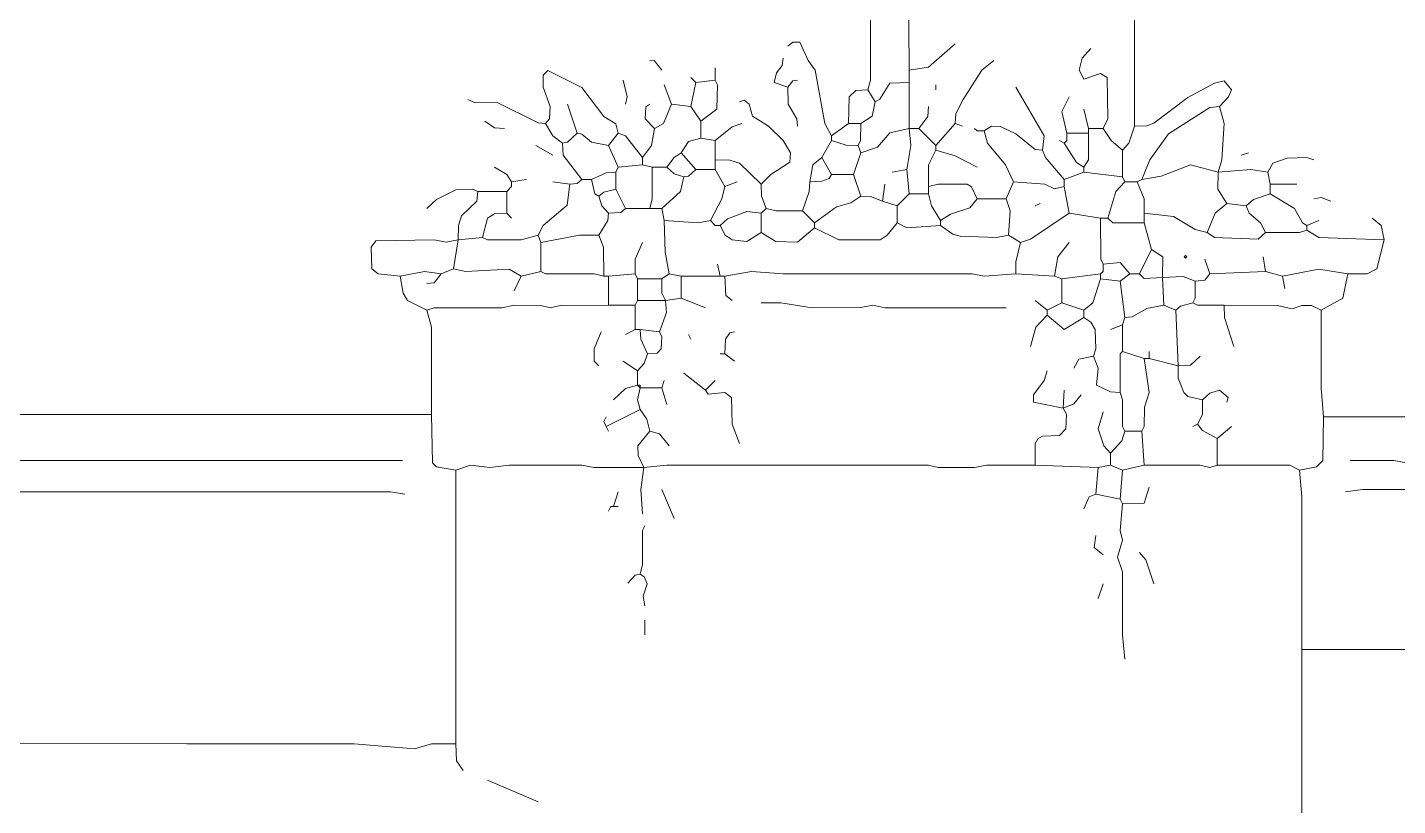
# Model space of a CAD drawing. Header units: millimetres. Extents: x 11 to 20000, y -4 to 8232.
# Drawn here: x 5966 to 8098, y 5952 to 7163 of the extents above; entities that cross this region are included whole.
import ezdxf

# ---------------------------------------------------------------- set-up
doc = ezdxf.new("R2010")
doc.units = ezdxf.units.MM
doc.layers.add('ARCHITECTURE', color=7, linetype='Continuous', lineweight=13, true_color=0x000000)
doc.layers.add('PLANTING', color=7, linetype='Continuous', lineweight=13, true_color=0x000000)

msp = doc.modelspace()

# ---------------------------------------------------------------- linework, layer by layer
at = {"layer": 'ARCHITECTURE', "color": 7, "lineweight": 13, "true_color": 0x000000}
for points in [[(7334.08744, 7579.18552), (7337.85848, 7096.53066)], [(7692.30769, 7579.18552), (7688.54276, 7564.1026), (7688.5379, 7009.80419)], [(7273.75566, 7066.36527), (7277.51991, 7081.44796), (7277.52613, 7541.47817)], [(6595.02262, 6561.08597), (4449.47251, 6561.08597), (4426.84762, 6564.85645)], [(8951.7345, 6561.08597), (8940.42138, 6557.32206), (8789.59276, 6557.16719), (8774.51561, 6549.62545), (8767.12296, 6538.46154), (8766.81369, 6402.72149), (8763.04321, 6396.37771), (8623.6793, 6395.18009), (8612.5224, 6399.09876), (8608.60419, 6410.25633), (8608.44887, 6542.23201), (8603.77036, 6553.38982), (8597.27885, 6557.16063), (7982.65554, 6557.3155)], [(6549.77376, 6489.44197), (4321.26697, 6489.44197)], [(8024.13179, 6489.44186), (8092.00509, 6489.29367), (8110.85973, 6485.67127), (8186.27545, 6485.81946), (8201.35747, 6489.43529), (8521.86934, 6489.29367), (8536.94661, 6484.47342), (8543.29038, 6478.12308), (8544.34672, 6451.74118), (8540.72398, 6444.19299)], [(4249.62251, 6440.42229), (4279.78925, 6432.88077), (4313.7259, 6433.03541), (4336.35034, 6440.42229), (6530.9198, 6440.4224), (6553.54423, 6436.65158)], [(8016.59219, 6440.4224), (8042.98643, 6444.18643), (8540.72398, 6444.19299)], [(7948.71889, 6195.32421), (9536.1991, 6195.32421)], [(7948.71889, 6195.32421), (7948.71889, 5829.56267)], [(6632.72975, 6048.26538), (6595.02262, 6048.11719), (6568.62771, 6040.7371), (6474.35871, 6048.2655), (6236.80215, 6048.2655), (6214.17771, 6048.2655), (4309.95475, 6052.02964), (4249.62251, 6044.64299), (4200.60328, 6044.4948)], [(6632.72975, 6048.26538), (6633.7862, 6021.87036), (6644.04197, 6006.78733)], [(6760.93541, 5957.76765), (6681.74989, 5991.7043)]]:
    msp.add_lwpolyline(points, dxfattribs=at)
at = {"layer": 'PLANTING', "color": 7, "lineweight": 13, "true_color": 0x000000}
for points in [[(7149.32127, 7134.23857), (7156.86923, 7140.58201), (7168.0267, 7140.57523), (7180.54378, 7111.61414), (7191.69446, 7096.53066), (7206.93179, 7013.57466), (7217.19457, 6994.7207)], [(7409.50226, 7138.00905), (7368.02387, 7101.50622), (7337.85848, 7096.53066)], [(7639.5164, 7006.03292), (7646.90419, 7021.1164), (7645.85396, 7085.21188), (7635.74661, 7091.54932), (7609.49943, 7082.80034), (7602.10611, 7096.53066), (7606.78462, 7115.38462), (7620.66459, 7130.46731)], [(6953.2431, 7096.53066), (6941.93088, 7111.31097), (6934.38914, 7111.61414)], [(7036.1991, 7081.44796), (7036.1991, 7100.30192)], [(7149.32127, 7070.13575), (7128.04943, 7077.83156), (7131.66527, 7092.76018), (7140.57545, 7104.0724), (7141.77952, 7115.38462)], [(7469.83382, 7111.61414), (7451.12839, 7096.5241), (7421.86391, 7051.28179), (7410.5586, 7028.65735), (7409.50226, 7013.57466)], [(6885.3698, 6998.49197), (6881.44389, 7013.4198), (6862.8931, 7024.89344), (6828.80871, 7069.98744), (6776.025, 7096.22805), (6768.631, 7088.98281), (6768.62489, 7070.13575), (6779.64084, 7039.96957), (6778.59072, 7021.12296), (6772.24762, 7013.57466)], [(6892.91075, 7081.44796), (6899.25452, 7055.05305), (6896.68201, 7043.74084)], [(6998.49197, 7085.21844), (7006.03292, 7077.67749)], [(6998.49197, 7039.96957), (7006.03292, 7077.67749)], [(7036.1991, 7081.44796), (7006.03292, 7077.67749)], [(7036.1991, 7081.44796), (7039.82183, 7073.89966), (7038.7655, 7036.1991), (7013.57466, 7017.34514)], [(7149.32127, 7070.13575), (7157.00452, 7080.24367), (7164.40396, 7081.44796)], [(7285.06787, 7047.51131), (7292.46109, 7051.43665), (7307.69853, 7076.47319), (7337.85848, 7077.67749)], [(7337.85848, 7096.53066), (7337.85848, 7077.67749)], [(7337.85848, 7006.03292), (7337.85848, 7077.67749)], [(7688.5379, 7009.80419), (7707.38971, 7009.95204), (7718.70192, 7014.48314), (7771.49321, 7053.99661), (7812.97229, 7076.48631), (7828.0543, 7080.09559), (7839.06346, 7066.36527), (7834.53959, 7055.05305), (7820.51188, 7039.96957)], [(6968.32579, 7043.74084), (6957.01357, 7073.90622)], [(7164.40396, 7009.80419), (7163.34762, 7021.1164), (7149.4759, 7043.74084), (7149.32127, 7070.13575)], [(7273.75566, 7066.36527), (7254.9017, 7065.16097), (7244.79367, 7055.05271), (7243.58948, 7013.57466)], [(7273.75566, 7066.36527), (7285.06787, 7047.51131)], [(7379.33609, 7073.90622), (7379.33609, 7066.36527)], [(7503.77048, 7070.13575), (7547.81527, 6994.7207), (7545.24887, 6972.09627)], [(7582.95532, 6998.49197), (7575.56346, 7032.42862), (7586.72794, 7055.05305)], [(6651.58371, 7051.28179), (6662.89593, 7045.84627), (6696.83258, 7046.46188), (6760.93541, 7014.7724), (6772.24762, 7013.57466)], [(6821.26697, 6998.49197), (6806.18428, 7043.74084)], [(6934.38914, 7043.74084), (6928.04536, 7039.81516), (6927.00204, 7021.1164), (6941.93088, 7006.03292)], [(6968.32579, 7043.74084), (6955.95724, 7013.58122), (6941.93088, 7006.03292)], [(6998.49197, 7039.96957), (6968.32579, 7043.74084)], [(6998.49197, 7039.96957), (7013.57466, 7017.34514)], [(7107.84287, 6919.30645), (7122.92636, 6934.24084), (7152.02919, 6953.39061), (7153.07862, 6968.32579), (7141.63179, 6987.17975), (7119.15509, 7009.65588), (7093.96437, 7025.03518), (7088.83507, 7043.73394), (7081.45419, 7049.92964), (7073.90622, 7047.51131)], [(7285.06787, 7047.51131), (7280.24095, 7025.03518), (7262.44344, 7013.57466)], [(7368.02387, 7039.96957), (7366.8198, 7024.88688), (7352.94118, 7006.03292)], [(7616.89197, 7006.03292), (7609.35238, 7036.1991)], [(7699.85011, 6926.8474), (7712.3526, 6957.01357), (7741.47477, 6997.44174), (7805.42986, 7038.77206), (7820.51188, 7039.96957)], [(7818.62839, 6938.15962), (7824.13609, 6957.01357), (7828.04186, 7013.57466), (7820.51188, 7039.96957)], [(6708.1448, 7006.03292), (6693.0621, 7007.23722), (6677.97862, 7017.34514)], [(6798.64253, 6983.40848), (6783.70758, 6994.72104), (6772.24762, 7013.57466)], [(7013.57466, 7017.34514), (7013.57466, 6990.95023)], [(7036.1991, 6987.17975), (7062.594, 7008.59989), (7077.67749, 7013.57466)], [(7243.58948, 7013.57466), (7217.19457, 6994.7207)], [(7243.58948, 7013.57466), (7262.44344, 7013.57466)], [(7258.67296, 6979.63801), (7262.2957, 6987.18631), (7262.44344, 7013.57466)], [(7379.33609, 6979.63801), (7409.50226, 7013.57466)], [(7409.50226, 7013.57466), (7420.81448, 7009.80419)], [(6798.64253, 6983.40848), (6806.18428, 6984.61278), (6821.26697, 6998.49197)], [(6870.28631, 6979.63801), (6843.8914, 6984.60622), (6828.81493, 6997.28767), (6821.26697, 6998.49197)], [(6870.28631, 6979.63801), (6885.3698, 6998.49197)], [(6885.3698, 6998.49197), (6896.53348, 6994.56629), (6923.07692, 6960.78405)], [(6941.93088, 7006.03292), (6937.10328, 6979.63801), (6923.07692, 6960.78405)], [(7217.19457, 6987.17975), (7217.19457, 6994.7207)], [(7337.85848, 7006.03292), (7307.69231, 6999.38654), (7288.69061, 6977.06505), (7262.44344, 6968.32579)], [(7334.08722, 6941.93088), (7340.431, 6979.63801), (7337.85848, 7006.03292)], [(7337.85848, 7006.03292), (7352.94118, 7006.03292)], [(7379.33609, 6979.63801), (7352.94118, 7006.03292)], [(7439.66844, 7006.03292), (7443.43891, 7002.26244), (7454.75113, 7002.26244)], [(7545.24887, 6972.09627), (7533.93665, 6973.30057), (7503.77048, 6997.43552), (7481.14604, 7008.74774), (7466.06335, 7009.64932), (7454.75113, 7002.26244)], [(7454.75113, 7002.26244), (7459.71957, 6983.40848), (7487.63145, 6949.47183), (7500, 6923.07692)], [(7582.95532, 6998.49197), (7582.95532, 6987.17975), (7579.18552, 6983.40848)], [(7582.95532, 6998.49197), (7616.89197, 6998.49197)], [(7616.89197, 6998.49197), (7616.73869, 6957.01357), (7609.35238, 6945.70136)], [(7639.5164, 7006.03292), (7616.89197, 7006.03292)], [(7616.89197, 6998.49197), (7616.89197, 7006.03292)], [(7639.5164, 7006.03292), (7651.88575, 6987.32726), (7669.68326, 6972.09627)], [(7688.5379, 7009.80419), (7679.79061, 6983.40882), (7669.68326, 6972.09627)], [(6757.16414, 6979.63801), (6783.55984, 6964.55532)], [(6798.64253, 6983.40848), (6799.84672, 6964.55532), (6828.80871, 6926.8474)], [(6870.28631, 6979.63801), (6885.3698, 6945.70136)], [(6983.40848, 6968.32579), (6994.7276, 6985.98201), (7013.57466, 6990.95023)], [(7036.1991, 6987.17975), (7013.57466, 6990.95023)], [(7036.1991, 6987.17975), (7036.1991, 6957.01357)], [(7217.19457, 6987.17975), (7202.11188, 6960.78405)], [(7217.19457, 6987.17975), (7239.819, 6979.78631), (7258.67296, 6979.63801)], [(7258.67296, 6979.63801), (7262.44344, 6968.32579)], [(7368.02387, 6915.53518), (7368.17161, 6949.47183), (7379.33609, 6972.09627)], [(7379.33609, 6979.63801), (7379.33609, 6972.09627)], [(7443.43891, 6945.70136), (7409.50226, 6963.50543), (7379.33609, 6972.09627)], [(7579.18552, 6926.8474), (7550.07579, 6960.78405), (7545.24887, 6972.09627)], [(7571.64378, 6987.17975), (7579.18552, 6983.40848)], [(7579.18552, 6983.40848), (7598.18722, 6953.24966), (7609.35238, 6945.70136)], [(7669.68326, 6930.61867), (7669.68326, 6972.09627)], [(6923.07692, 6949.47183), (6885.3698, 6945.70136)], [(6923.07692, 6949.47183), (6923.07692, 6960.78405)], [(6938.15962, 6945.70136), (6923.07692, 6949.47183)], [(6983.40848, 6968.32579), (6972.09627, 6960.77749), (6960.78405, 6945.70136)], [(6983.40848, 6968.32579), (7006.03292, 6941.93088)], [(7107.84287, 6919.30645), (7073.9, 6952.04536), (7058.82353, 6956.86527), (7036.1991, 6957.01357)], [(7036.1991, 6941.93088), (7036.1991, 6957.01357)], [(7202.11188, 6960.78405), (7188.22636, 6949.47183), (7183.25792, 6923.07692)], [(7202.11188, 6960.78405), (7217.19457, 6934.38914)], [(7251.13122, 6934.38914), (7262.44344, 6968.32579)], [(7818.62839, 6938.15962), (7775.26301, 6949.32398), (7730.01414, 6931.6681), (7699.85011, 6926.8474)], [(7865.76075, 6968.32579), (7854.44853, 6964.55532)], [(7895.9276, 6938.15962), (7903.61708, 6952.04536), (7926.09446, 6959.73462), (7956.25848, 6960.6362), (7967.5707, 6957.01357)], [(6719.45701, 6923.07692), (6711.90905, 6934.24118), (6693.0621, 6945.70136)], [(6881.59853, 6938.15962), (6866.51584, 6937.11018), (6843.8914, 6926.8474)], [(6881.59853, 6938.15962), (6885.3698, 6945.70136)], [(6881.59853, 6938.15962), (6881.59853, 6911.76471)], [(6938.15962, 6945.70136), (6938.01188, 6896.68201), (6934.38914, 6881.59853)], [(6938.15962, 6945.70136), (6960.78405, 6945.70136)], [(6953.2431, 6881.59853), (6982.21063, 6907.99423), (6987.17975, 6930.61867)], [(6960.78405, 6945.70136), (6972.09627, 6935.59333), (6987.17975, 6930.61867)], [(7006.03292, 6941.93088), (6994.7276, 6931.82296), (6987.17975, 6930.61867)], [(7036.1991, 6941.93088), (7006.03292, 6941.93088)], [(7036.1991, 6941.93088), (7051.28179, 6915.53518)], [(7217.19457, 6934.38914), (7213.26946, 6928.03857), (7202.11188, 6924.12636), (7183.25792, 6923.07692)], [(7217.19457, 6934.38914), (7251.13122, 6934.38914)], [(7251.13122, 6934.38914), (7262.44344, 6900.45249)], [(7334.08722, 6941.93088), (7311.46278, 6938.15962)], [(7334.08722, 6941.93088), (7337.85848, 6904.22296)], [(7579.18552, 6926.8474), (7609.35238, 6938.15962)], [(7609.35238, 6938.15962), (7609.35238, 6945.70136)], [(7669.68326, 6930.61867), (7609.35238, 6938.15962)], [(7673.45305, 6923.07692), (7669.68326, 6930.61867)], [(7818.62839, 6938.15962), (7817.79842, 6911.76471), (7831.8241, 6889.14027)], [(7818.62839, 6938.15962), (7869.53337, 6941.92432), (7895.9276, 6938.15962)], [(7895.9276, 6938.15962), (7899.6974, 6919.30645)], [(6587.48088, 6881.59853), (6602.56437, 6895.62557), (6632.72975, 6910.70871), (6659.11855, 6911.6164), (6666.6664, 6907.99423)], [(6666.6664, 6907.99423), (6665.46233, 6892.91109), (6641.46946, 6870.28631), (6636.64876, 6855.20362), (6636.50102, 6832.57919)], [(6711.91527, 6907.99423), (6666.6664, 6907.99423)], [(6719.45701, 6923.07692), (6719.45701, 6915.53518), (6711.91527, 6907.99423)], [(6711.91527, 6907.99423), (6711.91527, 6874.05758)], [(6719.45701, 6923.07692), (6742.08145, 6926.8474)], [(6809.95475, 6919.30645), (6805.8155, 6886.41923), (6768.62489, 6855.05532), (6760.93541, 6840.12093)], [(6783.55984, 6923.07692), (6809.95475, 6919.30645)], [(6828.80871, 6926.8474), (6821.26075, 6920.50396), (6809.95475, 6919.30645)], [(6828.80871, 6926.8474), (6843.8914, 6926.8474)], [(6855.20362, 6900.45249), (6848.85984, 6904.37783), (6843.8914, 6926.8474)], [(6855.20362, 6900.45249), (6862.75158, 6906.79649), (6881.59853, 6911.76471)], [(6881.59853, 6911.76471), (6896.68201, 6881.59853)], [(7028.65735, 6862.74536), (7046.32025, 6896.68201), (7051.28179, 6915.53518)], [(7051.28179, 6915.53518), (7070.13575, 6923.07692)], [(7107.84287, 6919.30645), (7107.9914, 6900.45249), (7115.38462, 6881.59853)], [(7183.25792, 6923.07692), (7182.20158, 6907.99423), (7171.9457, 6877.82805)], [(7296.38009, 6892.91075), (7300.15057, 6919.30645)], [(7443.43891, 6896.68201), (7434.69932, 6915.38077), (7428.34932, 6919.15158), (7383.10735, 6919.15814), (7368.02387, 6915.53518)], [(7368.02387, 6915.53518), (7368.02387, 6904.22296)], [(7488.68778, 6896.68201), (7500, 6923.07692)], [(7579.18552, 6915.53518), (7564.10283, 6911.92613), (7549.01934, 6919.15158), (7500, 6923.07692)], [(7579.18552, 6915.53518), (7579.18552, 6926.8474)], [(7579.18552, 6915.53518), (7586.72794, 6874.05758)], [(7673.45305, 6923.07692), (7659.569, 6907.99423), (7647.05882, 6866.51584)], [(7673.45305, 6923.07692), (7692.30769, 6923.07692)], [(7699.85011, 6926.8474), (7692.30769, 6923.07692)], [(7692.30769, 6923.07692), (7703.47217, 6896.68201), (7703.61991, 6874.05758)], [(7941.17647, 6919.30645), (7899.6974, 6919.30645)], [(7899.6974, 6904.22296), (7899.6974, 6919.30645)], [(6855.20362, 6900.45249), (6860.03054, 6885.3698), (6870.28631, 6874.05758)], [(7190.79966, 6858.9741), (7224.73631, 6884.17206), (7247.36075, 6890.18971), (7262.44344, 6900.45249)], [(7296.38009, 6892.91075), (7277.52613, 6900.30419), (7262.44344, 6900.45249)], [(7296.38009, 6892.91075), (7319.00452, 6885.3698)], [(7337.85848, 6904.22296), (7319.00452, 6885.3698)], [(7319.00452, 6885.3698), (7319.00452, 6858.9741)], [(7337.85848, 6904.22296), (7368.02387, 6904.22296)], [(7368.02387, 6904.22296), (7372.84457, 6885.3698), (7386.87783, 6862.74536)], [(7443.43891, 6896.68201), (7432.12048, 6882.65532), (7401.96052, 6872.85328), (7386.87783, 6862.74536)], [(7488.68778, 6896.68201), (7443.43891, 6896.68201)], [(7488.68778, 6896.68201), (7495.03156, 6877.82805), (7492.45826, 6840.12093)], [(7541.47839, 6889.14027), (7533.93665, 6885.3698)], [(7801.66007, 6843.8914), (7814.02794, 6874.05758), (7831.8241, 6889.14027)], [(7861.99095, 6885.3698), (7831.8241, 6889.14027)], [(7861.99095, 6885.3698), (7873.30317, 6895.48428), (7899.6974, 6904.22296)], [(7892.15781, 6843.8914), (7884.46075, 6858.9741), (7866.81787, 6874.20509), (7861.99095, 6885.3698)], [(7899.6974, 6904.22296), (7937.3991, 6881.44446), (7949.90916, 6859.12896), (7956.25848, 6855.20362)], [(7993.96776, 6892.91075), (7978.88292, 6898.34661), (7967.5707, 6896.68201)], [(6674.20814, 6836.34966), (6681.90452, 6866.36753), (6693.0621, 6873.00079), (6711.91527, 6874.05758)], [(6719.45701, 6866.51584), (6711.91527, 6874.05758)], [(6855.20362, 6840.12093), (6869.22998, 6862.74502), (6870.28631, 6874.05758)], [(6870.28631, 6874.05758), (6889.13337, 6875.25509), (6896.68201, 6881.59853)], [(6896.68201, 6881.59853), (6934.38914, 6881.59853)], [(6953.2431, 6881.59853), (6934.38914, 6881.59853)], [(6953.2431, 6881.59853), (6957.01357, 6862.74536)], [(7107.84287, 6874.05758), (7085.21844, 6876.7655), (7055.05305, 6865.31165), (7043.74084, 6855.20362)], [(7115.38462, 6881.59853), (7107.84287, 6874.05758)], [(7107.84287, 6874.05758), (7107.84287, 6843.8914)], [(7115.38462, 6881.59853), (7130.46731, 6877.97636), (7171.9457, 6877.82805)], [(7190.79966, 6858.9741), (7171.9457, 6877.82805)], [(7511.31222, 6828.80871), (7526.39491, 6833.62862), (7586.72794, 6874.05758)], [(7635.74661, 6866.51584), (7586.72794, 6874.05758)], [(7647.05882, 6866.51584), (7635.74661, 6866.51584)], [(7639.5164, 6794.87206), (7635.89434, 6802.41991), (7635.74661, 6866.51584)], [(7703.61991, 6858.9741), (7654.60611, 6859.12896), (7647.05882, 6866.51584)], [(7801.66007, 6843.8914), (7782.80543, 6848.86618), (7748.86878, 6869.23688), (7703.61991, 6874.05758)], [(7703.61991, 6858.9741), (7703.61991, 6874.05758)], [(8076.92308, 6832.57919), (8072.09615, 6855.20362), (8058.06844, 6866.51584)], [(7028.65735, 6862.74536), (7009.80419, 6858.9741), (6957.01357, 6862.74536)], [(6964.55532, 6779.78857), (6958.21075, 6813.72523), (6957.01357, 6862.74536)], [(7028.65735, 6862.74536), (7036.1991, 6855.20362), (7043.74084, 6855.20362)], [(7107.84287, 6843.8914), (7085.21844, 6830.01301), (7062.594, 6832.73405), (7051.43032, 6840.12749), (7043.74084, 6855.20362)], [(7190.79966, 6851.43314), (7164.40396, 6828.96312), (7130.46731, 6829.86471), (7107.84287, 6843.8914)], [(7190.79966, 6851.43314), (7190.79966, 6858.9741)], [(7190.79966, 6851.43314), (7228.50679, 6832.72749), (7292.60962, 6832.73405), (7303.91493, 6840.12749), (7319.00452, 6858.9741)], [(7386.87783, 6855.20362), (7334.08722, 6851.581), (7319.00452, 6858.9741)], [(7386.87783, 6855.20362), (7386.87783, 6862.74536)], [(7386.87783, 6855.20362), (7405.73179, 6841.31844), (7417.044, 6838.44932), (7473.60509, 6836.35622), (7492.45826, 6840.12093)], [(7703.61991, 6858.9741), (7714.93213, 6817.49649)], [(7892.15781, 6843.8914), (7880.84559, 6833.78348), (7812.97229, 6836.50452), (7801.66007, 6843.8914)], [(7892.15781, 6843.8914), (7944.94627, 6844.03971), (7956.25848, 6847.66188)], [(7975.11312, 6862.74536), (7956.25848, 6855.20362)], [(7956.25848, 6847.66188), (7956.25848, 6855.20362)], [(7956.25848, 6847.66188), (7975.11312, 6836.49796), (8076.92308, 6832.57919)], [(6636.50102, 6832.57919), (6617.64706, 6828.96312), (6598.7931, 6832.57262), (6508.30226, 6831.37489), (6500.90905, 6821.26697), (6501.95848, 6787.33688), (6512.06663, 6779.94344), (6546.00328, 6776.0181)], [(6628.95928, 6787.33032), (6636.50102, 6832.57919)], [(6674.20814, 6836.34966), (6636.50102, 6832.57919)], [(6674.20814, 6836.34966), (6681.75611, 6832.72749), (6734.53971, 6832.72749), (6760.93541, 6840.12093)], [(6760.93541, 6840.12093), (6764.70588, 6828.80871)], [(6855.20362, 6840.12093), (6825.03744, 6839.97262), (6764.70588, 6828.80871)], [(6764.70588, 6783.55984), (6764.70588, 6828.80871)], [(6855.20362, 6840.12093), (6862.59762, 6821.26697), (6862.74536, 6776.0181)], [(6923.07692, 6828.80871), (6911.91244, 6802.41301), (6911.76471, 6779.78857)], [(7492.45826, 6840.12093), (7511.31222, 6828.80871)], [(7503.77048, 6779.78857), (7503.91821, 6798.64253), (7511.31222, 6828.80871)], [(7564.10283, 6776.0181), (7568.92964, 6806.18428), (7586.72794, 6828.80871)], [(8076.92308, 6832.57919), (8065.45622, 6787.47862), (8050.52885, 6779.93688), (8020.36199, 6779.78857)], [(7714.93213, 6817.49649), (7696.07749, 6779.78857)], [(7731.90045, 6774.13247), (7732.5819, 6806.17771), (7714.93213, 6817.49649)], [(7797.88744, 6802.41301), (7805.42986, 6779.78857)], [(7888.38518, 6806.18428), (7892.15781, 6783.55984)], [(6610.10532, 6779.78857), (6583.71041, 6783.41154), (6546.00328, 6776.0181)], [(6610.10532, 6779.78857), (6598.7931, 6765.91018), (6587.48088, 6764.70588)], [(6610.10532, 6779.78857), (6628.95928, 6787.33032)], [(6734.53971, 6776.0181), (6715.68654, 6787.18201), (6647.81324, 6783.55984), (6628.95928, 6787.33032)], [(6734.53971, 6776.0181), (6764.70588, 6783.55984)], [(6764.70588, 6783.55984), (6772.25385, 6779.93688), (6847.66188, 6779.64072), (6862.74536, 6776.0181)], [(6911.76471, 6779.78857), (6870.28631, 6776.0181)], [(6911.76471, 6779.78857), (6915.53518, 6772.24762)], [(6964.55532, 6779.78857), (6953.2431, 6772.24762)], [(6964.55532, 6779.78857), (6983.40848, 6776.0181)], [(7043.74084, 6776.0181), (7039.96957, 6794.87206)], [(7503.77048, 6779.78857), (7454.75113, 6776.02466), (7435.89717, 6779.78201), (7141.77952, 6779.79514), (7092.76018, 6783.55328), (7051.28179, 6776.0181)], [(7564.10283, 6776.0181), (7503.77048, 6779.78857)], [(7575.41505, 6772.24762), (7635.74661, 6779.78857)], [(7639.5164, 6794.87206), (7639.5164, 6783.55984), (7635.74661, 6779.78857)], [(7635.74661, 6779.78857), (7635.74661, 6772.24762)], [(7639.5164, 6794.87206), (7665.90588, 6797.43824), (7680.99548, 6779.78857)], [(7665.91346, 6768.47636), (7680.99548, 6779.78857)], [(7680.99548, 6779.78857), (7696.07749, 6779.78857)], [(7731.90045, 6774.13247), (7703.62681, 6772.40204), (7696.07749, 6779.78857)], [(7782.80543, 6768.47636), (7797.88258, 6769.68066), (7805.42986, 6779.78857)], [(7805.42986, 6779.78857), (7892.15781, 6783.55984)], [(7918.55204, 6776.0181), (7892.15781, 6783.55984)], [(7918.55204, 6776.0181), (7975.11312, 6787.0345), (8020.36199, 6779.78857)], [(7978.88292, 6723.22749), (8012.66629, 6742.08801), (8020.36199, 6779.78857)], [(6587.48088, 6723.22749), (6557.46324, 6738.31753), (6550.83009, 6749.62319), (6546.00328, 6776.0181)], [(6734.53971, 6776.0181), (6723.22749, 6753.39367)], [(6862.74536, 6776.0181), (6870.28631, 6776.0181)], [(6870.28631, 6730.76923), (6870.28631, 6776.0181)], [(6953.2431, 6772.24762), (6915.53518, 6772.24762)], [(6915.53518, 6738.31097), (6915.53518, 6772.24762)], [(6953.2431, 6772.24762), (6953.39423, 6749.62319), (6958.89921, 6738.31097)], [(7043.74084, 6776.0181), (6983.40848, 6776.0181)], [(6983.40848, 6742.08145), (6983.40848, 6776.0181)], [(7043.74084, 6776.0181), (7051.28179, 6776.0181)], [(7062.594, 6738.31097), (7052.48597, 6745.85882), (7051.28179, 6776.0181)], [(7575.41505, 6772.24762), (7564.10283, 6776.0181)], [(7575.41505, 6772.24762), (7575.41505, 6734.53971)], [(7609.35238, 6723.22749), (7623.37805, 6734.54005), (7635.74661, 6772.24762)], [(7665.91346, 6768.47636), (7635.74661, 6772.24762)], [(7673.45305, 6711.91527), (7665.91346, 6768.47636)], [(7731.90045, 6774.13247), (7763.95079, 6775.8698), (7782.80543, 6768.47636)], [(7731.90045, 6774.13247), (7733.78676, 6730.76923)], [(7782.80543, 6768.47636), (7782.65769, 6742.08801), (7779.03563, 6734.53971)], [(7918.55204, 6776.0181), (7922.32183, 6757.16414)], [(6911.76471, 6730.76923), (6915.53518, 6738.31097)], [(6958.89921, 6738.31097), (6915.53518, 6738.31097)], [(6949.47183, 6689.29084), (6960.63631, 6719.45701), (6958.89921, 6738.31097)], [(6983.40848, 6742.08145), (6958.89921, 6738.31097)], [(6983.40848, 6742.08145), (7021.1164, 6726.99876)], [(7533.93665, 6738.31097), (7552.79061, 6723.22749)], [(6870.28631, 6730.76923), (6794.87206, 6730.62093), (6779.78857, 6727.01188), (6764.70588, 6730.62093), (6723.22749, 6730.76267), (6704.37432, 6727.00532), (6598.7931, 6726.85045), (6587.48088, 6723.22749)], [(6587.48088, 6723.22749), (6594.87489, 6696.83258), (6595.02262, 6561.08597)], [(6911.76471, 6730.76923), (6870.28631, 6730.76923)], [(6911.76471, 6730.76923), (6911.76471, 6693.0621)], [(7488.68778, 6726.99876), (7300.15057, 6727.00532), (7281.2974, 6730.76267), (7262.44344, 6727.14661), (7187.02839, 6727.00532), (7138.00905, 6734.39186), (7107.84287, 6734.53971)], [(7526.39491, 6666.6664), (7535.14084, 6696.83258), (7552.79061, 6715.68654)], [(7575.41505, 6734.53971), (7552.79061, 6723.22749)], [(7552.79061, 6715.68654), (7552.79061, 6723.22749)], [(7609.35238, 6711.91527), (7579.18552, 6693.36471), (7552.79061, 6715.68654)], [(7609.35238, 6723.22749), (7575.41505, 6734.53971)], [(7609.35238, 6711.91527), (7609.35238, 6723.22749)], [(7673.45305, 6711.91527), (7684.76527, 6712.97206), (7707.38971, 6725.94197), (7733.78676, 6730.76923)], [(7752.63857, 6723.22749), (7733.78676, 6730.76923)], [(7752.63857, 6723.22749), (7760.1879, 6729.57149), (7779.03563, 6734.53971)], [(7752.63857, 6723.22749), (7756.4112, 6636.50102)], [(7779.03563, 6734.53971), (7786.58281, 6730.91753), (7828.0543, 6730.76923)], [(7978.88292, 6723.22749), (7963.8009, 6730.62093), (7948.71889, 6730.62093), (7933.63405, 6725.3336), (7911.00962, 6730.62093), (7828.0543, 6730.76923)], [(7843.13631, 6666.6664), (7828.20204, 6711.91527), (7828.0543, 6730.76923)], [(7978.88292, 6723.22749), (7978.88982, 6602.56437), (7982.65554, 6557.3155)], [(6896.68201, 6685.52036), (6911.76471, 6693.0621)], [(6919.30645, 6693.0621), (6911.76471, 6693.0621)], [(6949.47183, 6689.29084), (6919.30645, 6693.0621)], [(6919.30645, 6693.0621), (6920.35588, 6677.97862), (6930.61867, 6655.35419)], [(7609.35238, 6711.91527), (7620.51618, 6704.36742), (7627.14853, 6693.0621), (7628.05713, 6662.89593), (7624.43439, 6651.58371)], [(7650.82862, 6693.0621), (7669.68326, 6700.60305)], [(7669.68326, 6700.60305), (7673.45305, 6711.91527)], [(7669.68326, 6659.12545), (7669.68326, 6700.60305)], [(6858.9741, 6689.29084), (6847.81041, 6662.89593), (6847.81652, 6644.04887), (6855.20362, 6636.50102)], [(6949.47183, 6689.29084), (6953.09536, 6681.74299), (6952.03891, 6662.90249), (6945.69446, 6656.55848), (6930.61867, 6655.35419)], [(6994.7207, 6685.52036), (6998.49197, 6677.97862)], [(7051.28179, 6655.35419), (7052.33824, 6677.97862), (7058.96505, 6688.08654), (7066.36527, 6689.29084)], [(6930.61867, 6655.35419), (6925.64955, 6640.27149), (6915.53518, 6628.95928)], [(7051.28179, 6655.35419), (7043.74084, 6655.35419)], [(7066.36527, 6644.04197), (7051.28179, 6655.35419)], [(7594.26753, 6632.72975), (7601.81686, 6646.75645), (7624.43439, 6651.58371)], [(7665.91346, 6595.02262), (7650.82862, 6596.07862), (7629.40973, 6606.48971), (7631.82839, 6632.72975), (7624.43439, 6651.58371)], [(7669.68326, 6659.12545), (7666.06052, 6655.19977), (7665.91346, 6595.02262)], [(7703.61991, 6647.81324), (7669.68326, 6659.12545)], [(7711.16233, 6647.81324), (7711.16233, 6659.12545)], [(7790.34785, 6651.58371), (7775.26301, 6637.55701), (7756.4112, 6636.50102)], [(6915.53518, 6628.95928), (6892.91075, 6644.04197)], [(6915.53518, 6606.33484), (6915.53518, 6628.95928)], [(7577.29989, 6570.51256), (7531.37025, 6580.09434), (7531.22251, 6591.25215), (7547.82149, 6613.87658), (7552.79061, 6628.95928)], [(7703.61991, 6647.81324), (7711.00701, 6595.02262), (7703.76765, 6572.39819), (7703.47217, 6542.23891), (7699.85011, 6534.69106)], [(7703.61991, 6647.81324), (7711.16233, 6647.81324)], [(7711.16233, 6647.81324), (7756.4112, 6636.50102)], [(7794.11765, 6583.71041), (7771.49943, 6588.68518), (7765.00792, 6595.02919), (7756.55826, 6617.64706), (7756.4112, 6636.50102)], [(6957.01357, 6613.87658), (6953.2431, 6602.56437)], [(6987.17975, 6625.1888), (7021.1164, 6598.7931)], [(7036.1991, 6613.87658), (7021.1164, 6598.7931)], [(6915.53518, 6606.33484), (6896.68201, 6601.36007), (6877.82805, 6583.71041)], [(6915.53518, 6606.33484), (6919.30645, 6606.33484), (6919.30645, 6602.56437)], [(6915.53518, 6606.33484), (6919.30645, 6602.56437)], [(6919.30645, 6568.62771), (6915.54208, 6583.71041), (6919.30645, 6602.56437)], [(6919.30645, 6602.56437), (6953.2431, 6602.56437)], [(6960.78405, 6576.16867), (6953.2431, 6602.56437)], [(7073.90622, 6515.8371), (7062.74864, 6546.00328), (7061.38993, 6587.47432), (7051.28179, 6594.86776), (7025.04152, 6592.5974), (7021.1164, 6598.7931)], [(7579.18552, 6598.7931), (7577.29989, 6570.51256)], [(7577.29989, 6570.51256), (7594.26753, 6577.22511), (7605.57975, 6591.25215)], [(7673.45305, 6534.69106), (7669.831, 6542.23891), (7669.53552, 6583.71041), (7665.91346, 6595.02262)], [(7794.11765, 6583.71041), (7805.42986, 6593.82489), (7820.51188, 6598.4905), (7834.24344, 6587.48744), (7831.8241, 6579.93993)], [(6919.30645, 6568.62771), (6866.51584, 6542.23201)], [(6919.30645, 6568.62771), (6929.56844, 6553.54423), (6934.38914, 6534.69106)], [(7577.29989, 6570.51256), (7582.73371, 6561.15351), (7581.75192, 6538.46154), (7571.64378, 6528.35362), (7545.24887, 6526.99446), (7537.86176, 6523.22398), (7534.09129, 6515.8371), (7533.93665, 6481.90045)], [(7650.82862, 6500.75407), (7640.71505, 6512.06663), (7632.13009, 6538.46154), (7639.5164, 6564.85645)], [(7794.11765, 6583.71041), (7793.96301, 6561.08597), (7786.57523, 6546.00328)], [(6632.72998, 6474.35905), (6602.57059, 6479.33405), (6596.22681, 6485.67783), (6595.02262, 6561.08597)], [(6866.51584, 6557.3155), (6862.74536, 6549.77376), (6866.51584, 6542.23201)], [(7779.03563, 6542.23201), (7786.57523, 6546.00328)], [(7816.74208, 6523.37885), (7794.12455, 6535.7405), (7786.57523, 6546.00328)], [(7944.94627, 6474.35905), (7971.34333, 6479.33405), (7981.45068, 6489.44219), (7982.65554, 6557.3155)], [(6870.28631, 6534.69106), (6866.51584, 6542.23201)], [(6924.96256, 6478.12964), (6916.58541, 6496.98348), (6915.68982, 6512.06629), (6934.38914, 6534.69106)], [(6934.38914, 6534.69106), (6949.46561, 6530.76538), (6964.55532, 6512.06629)], [(7673.45305, 6534.69106), (7668.48529, 6519.60758), (7650.82862, 6500.75407)], [(7673.45305, 6534.69106), (7699.85011, 6534.69106)], [(7703.61991, 6481.90045), (7699.85011, 6534.69106)], [(7816.74208, 6523.37885), (7839.36652, 6542.23201)], [(7816.74208, 6523.37885), (7816.74208, 6481.90045)], [(6632.72998, 6474.35905), (6655.35419, 6481.89389), (6685.52036, 6478.1362), (6715.68654, 6481.89389), (6828.80871, 6481.90045), (6847.66188, 6478.27771), (6924.96256, 6478.12964)], [(7533.93665, 6481.90045), (7458.52161, 6481.75238), (7439.66844, 6478.12964), (7383.10735, 6478.27771), (7368.02387, 6481.89389), (6960.78405, 6481.89389), (6924.96256, 6478.12964)], [(7533.93665, 6481.90045), (7631.97681, 6478.12964)], [(7631.97681, 6478.12964), (7650.82862, 6481.90045)], [(7650.82862, 6500.75407), (7650.82862, 6481.90045)], [(7669.68326, 6474.35905), (7650.82862, 6481.90045)], [(7703.61991, 6481.90045), (7669.68326, 6474.35905)], [(7703.61991, 6481.90045), (7790.34785, 6481.89389), (7805.42986, 6478.42579), (7816.74208, 6481.90045)], [(7944.94627, 6474.35905), (7929.86425, 6481.75238), (7816.74208, 6481.90045)], [(6632.72998, 6474.35905), (6632.72975, 6048.26538)], [(6924.96256, 6478.12964), (6920.5043, 6444.19299), (6923.07692, 6406.48575)], [(7631.97681, 6478.12964), (7628.20419, 6436.65158)], [(7669.68326, 6474.35905), (7665.91346, 6429.11018)], [(7948.71889, 6195.32421), (7948.71199, 6432.88077), (7944.94627, 6474.35905)], [(6877.82805, 6417.79796), (6885.3698, 6440.4224)], [(6953.2431, 6444.19299), (6972.09627, 6398.94412)], [(7711.16233, 6447.9638), (7703.46527, 6422.77296), (7669.68326, 6421.56855)], [(6877.82805, 6417.79796), (6874.05758, 6417.79796), (6870.28631, 6410.25633)], [(6877.82805, 6417.79796), (6885.3698, 6417.79796)], [(7609.35238, 6414.02715), (7618.09061, 6432.72602), (7628.20419, 6436.65158)], [(7628.20419, 6436.65158), (7665.91346, 6429.11018)], [(7673.45305, 6180.2414), (7669.68948, 6217.94864), (7669.53484, 6315.98801), (7662.15464, 6338.61244), (7669.52862, 6365.00747), (7666.20894, 6380.0905), (7669.68326, 6421.56855)], [(7665.91346, 6429.11018), (7669.68326, 6421.56855)], [(6926.8474, 6387.6319), (6923.22466, 6380.08394), (6922.92919, 6327.30023), (6919.30645, 6312.21719)], [(7639.5164, 6342.38303), (7625.63925, 6353.69559), (7628.20419, 6372.5491)], [(7696.07749, 6346.15385), (7706.19253, 6334.84163), (7718.70192, 6297.13416)], [(6900.45249, 6298.39106), (6911.75848, 6311.0086), (6919.30645, 6312.21719)], [(6919.30645, 6312.21719), (6925.79796, 6308.29163), (6930.3224, 6297.13416), (6924.27489, 6278.28054), (6926.8474, 6263.19751)], [(7631.97681, 6274.50973), (7639.5164, 6297.13416)], [(6926.8474, 6240.57308), (6926.8474, 6217.94864)]]:
    msp.add_lwpolyline(points, dxfattribs=at)
msp.add_lwpolyline([(7765.8371, 6806.18405), (7767.72251, 6808.06934), (7769.60781, 6806.18405), (7767.72251, 6804.29864)], close=True, dxfattribs=at)

doc.saveas('drawing.dxf')
